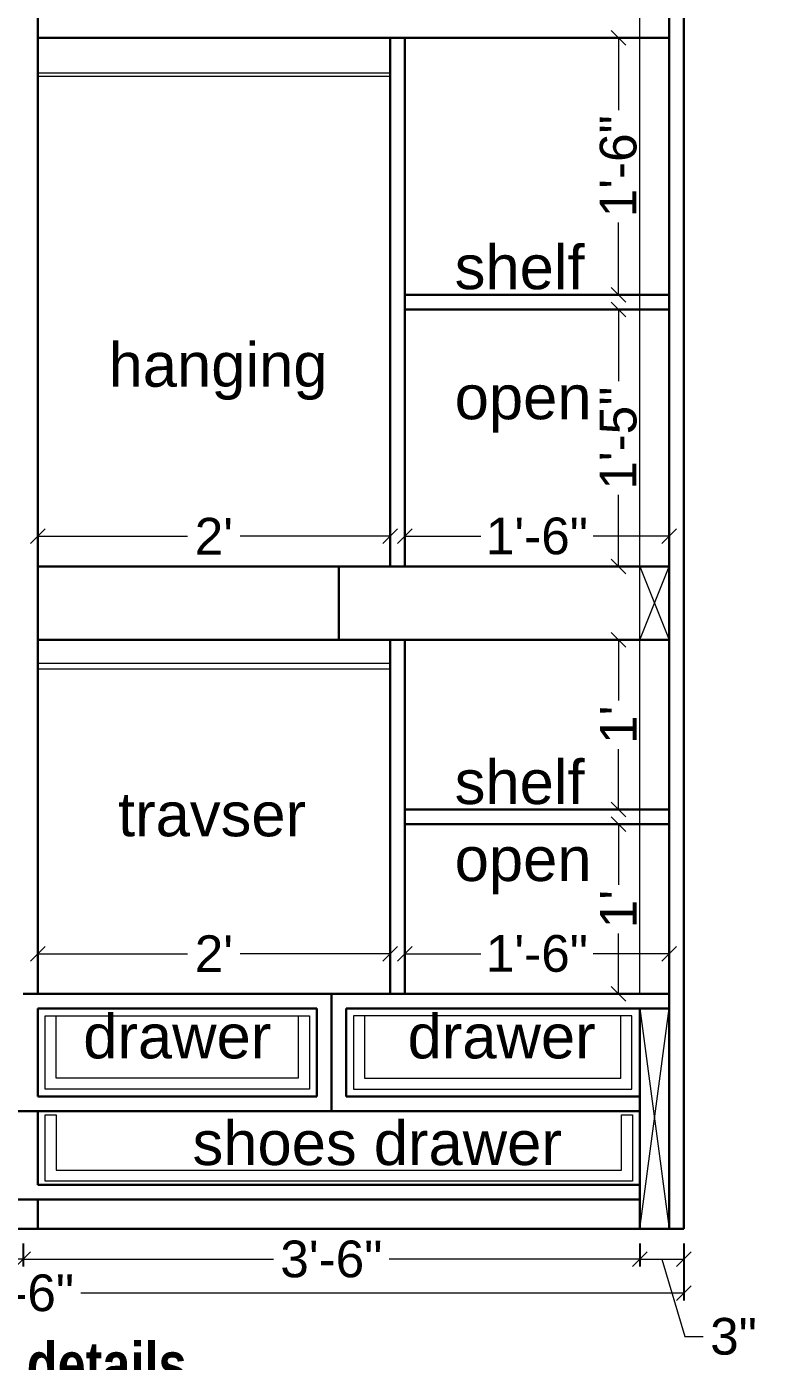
# Model space of a CAD drawing. Header units: millimetres. Extents: x 56222 to 3066687, y -650199 to -121287.
# Drawn here: x 132289.3 to 132339.2, y -184222.2 to -184131.3 of the extents above; entities that cross this region are included whole.
import ezdxf

# ---------------------------------------------------------------- set-up
doc = ezdxf.new("R2010")
doc.units = ezdxf.units.MM
doc.header["$MEASUREMENT"] = 0
doc.header["$PDMODE"] = 35
doc.layers.get('Defpoints').update_dxf_attribs({"color": 220})
for name, color, linetype, lineweight in [('dim05', 1, 'Continuous', 13), ('FURNITURE', 32, 'Continuous', 9), ('Labelling', 1, 'Continuous', 25), ('wall', 7, 'Continuous', 30)]:
    doc.layers.add(name, color=color, linetype=linetype, lineweight=lineweight)
doc.styles.add('Arial', font='arial.ttf')
doc.styles.get("Standard").update_dxf_attribs({"font": 'arial.ttf', "height": 6})
doc.styles.add('style4', font='ARIALN.TTF')
doc.dimstyles.new('ISO-25', dxfattribs={"dimtxt": 2.5, "dimasz": 1, "dimexe": 0.5, "dimexo": 1, "dimtad": 0, "dimdec": 1, "dimlunit": 4, "dimtxsty": 'Standard', "dimblk": 'OBLIQUE', "dimcen": 2.5, "dimclrd": 1, "dimclre": 1, "dimclrt": 5, "dimadec": 0, "dimazin": 0, "dimtfac": 1, "dimtdec": 1, "dimtmove": 0, "dimatfit": 3, "dimfxl": 1, "dimlwd": -1, "dimarcsym": 0})

# ---------------------------------------------------------------- blocks, each defined once
blk = doc.blocks.new('_Oblique')
at = {"layer": 'wall', "color": 0, "lineweight": -2}
blk.add_line((-0.5, -0.5), (0.5, 0.5), dxfattribs=at)
blk = doc.blocks.new('*D410')
at = {"layer": 'Defpoints', "color": 0, "lineweight": 30, "transparency": 16777216}
for p in [(132290.068, -184165.492), (132314.068, -184165.492), (132314.068, -184166.01)]:
    blk.add_point(p, dxfattribs=at)
at = {"layer": 'dim05', "color": 1, "linetype": 'Continuous', "transparency": 16777216}
for p, q in [((132290.068, -184166.01), (132300.271, -184166.01)), ((132314.068, -184166.01), (132303.864, -184166.01))]:
    blk.add_line(p, q, dxfattribs=at)
at = {"layer": 'dim05', "color": 1, "linetype": 'Continuous', "lineweight": -2, "transparency": 16777216}
for p, q in [((132290.068, -184166.492), (132290.068, -184166.51)), ((132314.068, -184166.492), (132314.068, -184166.51))]:
    blk.add_line(p, q, dxfattribs=at)
at = {"layer": 'dim05', "color": 1, "transparency": 16777216, "rotation": 180}
blk.add_blockref('_Oblique', (132290.068, -184166.01), dxfattribs=at)
at = {"layer": 'dim05', "color": 1, "transparency": 16777216}
blk.add_blockref('_Oblique', (132314.068, -184166.01), dxfattribs=at)
at = {"layer": 'dim05', "color": 5, "lineweight": 25, "transparency": 16777216, "insert": (132302.068, -184166.01), "char_height": 2.5, "attachment_point": 5, "style": 'Arial'}
blk.add_mtext("2'", dxfattribs=at)
blk = doc.blocks.new('*D411')
at = {"layer": 'Defpoints', "color": 0, "lineweight": 30, "transparency": 16777216}
for p in [(132315.068, -184163.177), (132333.068, -184163.177), (132333.068, -184166.01)]:
    blk.add_point(p, dxfattribs=at)
at = {"layer": 'dim05', "color": 1, "linetype": 'Continuous', "lineweight": -2, "transparency": 16777216}
for p, q in [((132315.068, -184164.177), (132315.068, -184166.51)), ((132333.068, -184164.177), (132333.068, -184166.51))]:
    blk.add_line(p, q, dxfattribs=at)
at = {"layer": 'dim05', "color": 1, "linetype": 'Continuous', "transparency": 16777216}
for p, q in [((132315.068, -184166.01), (132320.237, -184166.01)), ((132333.068, -184166.01), (132327.898, -184166.01))]:
    blk.add_line(p, q, dxfattribs=at)
at = {"layer": 'dim05', "color": 1, "transparency": 16777216, "rotation": 180}
blk.add_blockref('_Oblique', (132315.068, -184166.01), dxfattribs=at)
at = {"layer": 'dim05', "color": 1, "transparency": 16777216}
blk.add_blockref('_Oblique', (132333.068, -184166.01), dxfattribs=at)
at = {"layer": 'dim05', "color": 5, "lineweight": 25, "transparency": 16777216, "insert": (132324.068, -184166.01), "char_height": 2.5, "attachment_point": 5, "style": 'Arial'}
blk.add_mtext('1\'-6"', dxfattribs=at)
blk = doc.blocks.new('*D414')
at = {"layer": 'Defpoints', "color": 0, "lineweight": 30, "transparency": 16777216}
for p in [(132314.068, -184194.446), (132290.068, -184195.273), (132314.068, -184195.273)]:
    blk.add_point(p, dxfattribs=at)
at = {"layer": 'dim05', "color": 1, "linetype": 'Continuous', "lineweight": -2, "transparency": 16777216}
for p, q in [((132290.068, -184194.273), (132290.068, -184193.946)), ((132314.068, -184194.273), (132314.068, -184193.946))]:
    blk.add_line(p, q, dxfattribs=at)
at = {"layer": 'dim05', "color": 1, "linetype": 'Continuous', "transparency": 16777216}
for p, q in [((132290.068, -184194.446), (132300.271, -184194.446)), ((132314.068, -184194.446), (132303.864, -184194.446))]:
    blk.add_line(p, q, dxfattribs=at)
at = {"layer": 'dim05', "color": 1, "transparency": 16777216, "rotation": 180}
blk.add_blockref('_Oblique', (132290.068, -184194.446), dxfattribs=at)
at = {"layer": 'dim05', "color": 1, "transparency": 16777216}
blk.add_blockref('_Oblique', (132314.068, -184194.446), dxfattribs=at)
at = {"layer": 'dim05', "color": 5, "lineweight": 25, "transparency": 16777216, "insert": (132302.068, -184194.446), "char_height": 2.5, "attachment_point": 5, "style": 'Arial'}
blk.add_mtext("2'", dxfattribs=at)
blk = doc.blocks.new('*D415')
at = {"layer": 'Defpoints', "color": 0, "lineweight": 30, "transparency": 16777216}
for p in [(132315.068, -184193.368), (132333.068, -184193.964), (132333.068, -184194.446)]:
    blk.add_point(p, dxfattribs=at)
at = {"layer": 'dim05', "color": 1, "linetype": 'Continuous', "lineweight": -2, "transparency": 16777216}
for p, q in [((132315.068, -184194.368), (132315.068, -184194.946)), ((132333.068, -184194.964), (132333.068, -184194.946))]:
    blk.add_line(p, q, dxfattribs=at)
at = {"layer": 'dim05', "color": 1, "linetype": 'Continuous', "transparency": 16777216}
for p, q in [((132315.068, -184194.446), (132320.237, -184194.446)), ((132333.068, -184194.446), (132327.898, -184194.446))]:
    blk.add_line(p, q, dxfattribs=at)
at = {"layer": 'dim05', "color": 1, "transparency": 16777216, "rotation": 180}
blk.add_blockref('_Oblique', (132315.068, -184194.446), dxfattribs=at)
at = {"layer": 'dim05', "color": 1, "transparency": 16777216}
blk.add_blockref('_Oblique', (132333.068, -184194.446), dxfattribs=at)
at = {"layer": 'dim05', "color": 5, "lineweight": 25, "transparency": 16777216, "insert": (132324.068, -184194.446), "char_height": 2.5, "attachment_point": 5, "style": 'Arial'}
blk.add_mtext('1\'-6"', dxfattribs=at)
blk = doc.blocks.new('*D417')
at = {"layer": 'Defpoints', "color": 0, "lineweight": 30, "transparency": 16777216}
for p in [(132329.616, -184185.628), (132330.022, -184185.628), (132330.022, -184197.181)]:
    blk.add_point(p, dxfattribs=at)
at = {"layer": 'dim05', "color": 1, "linetype": 'Continuous', "lineweight": -2, "transparency": 16777216}
for p, q in [((132329.022, -184185.628), (132329.116, -184185.628)), ((132329.022, -184197.181), (132329.116, -184197.181))]:
    blk.add_line(p, q, dxfattribs=at)
at = {"layer": 'dim05', "color": 1, "linetype": 'Continuous', "transparency": 16777216}
for p, q in [((132329.616, -184185.628), (132329.616, -184189.747)), ((132329.616, -184197.181), (132329.616, -184193.062))]:
    blk.add_line(p, q, dxfattribs=at)
at = {"layer": 'dim05', "color": 1, "transparency": 16777216}
for p, rotation in [((132329.616, -184185.628), 90), ((132329.616, -184197.181), 270)]:
    blk.add_blockref('_Oblique', p, dxfattribs=dict(at, rotation=rotation))
at = {"layer": 'dim05', "color": 5, "lineweight": 25, "transparency": 16777216, "insert": (132329.616, -184191.405), "char_height": 2.5, "attachment_point": 5, "rotation": 90, "style": 'Arial'}
blk.add_mtext("1'", dxfattribs=at)
blk = doc.blocks.new('*D418')
at = {"layer": 'Defpoints', "color": 0, "lineweight": 30, "transparency": 16777216}
for p in [(132328.94, -184173.075), (132329.616, -184173.075), (132329.256, -184184.628)]:
    blk.add_point(p, dxfattribs=at)
at = {"layer": 'dim05', "color": 1, "linetype": 'Continuous', "transparency": 16777216}
for p, q in [((132329.616, -184173.075), (132329.616, -184177.194)), ((132329.616, -184184.628), (132329.616, -184180.509))]:
    blk.add_line(p, q, dxfattribs=at)
at = {"layer": 'dim05', "color": 1, "linetype": 'Continuous', "lineweight": -2, "transparency": 16777216}
for p, q in [((132329.94, -184173.075), (132330.116, -184173.075)), ((132330.256, -184184.628), (132330.116, -184184.628))]:
    blk.add_line(p, q, dxfattribs=at)
at = {"layer": 'dim05', "color": 1, "transparency": 16777216}
for p, rotation in [((132329.616, -184173.075), 90), ((132329.616, -184184.628), 270)]:
    blk.add_blockref('_Oblique', p, dxfattribs=dict(at, rotation=rotation))
at = {"layer": 'dim05', "color": 5, "lineweight": 25, "transparency": 16777216, "insert": (132329.616, -184178.851), "char_height": 2.5, "attachment_point": 5, "rotation": 90, "style": 'Arial'}
blk.add_mtext("1'", dxfattribs=at)
blk = doc.blocks.new('*D419')
at = {"layer": 'Defpoints', "color": 0, "lineweight": 30, "transparency": 16777216}
for p in [(132329.616, -184150.566), (132329.616, -184150.566), (132329.616, -184168.075)]:
    blk.add_point(p, dxfattribs=at)
at = {"layer": 'dim05', "color": 1, "linetype": 'Continuous', "transparency": 16777216}
for p, q in [((132329.616, -184150.566), (132329.616, -184155.443)), ((132329.616, -184168.075), (132329.616, -184163.197))]:
    blk.add_line(p, q, dxfattribs=at)
at = {"layer": 'dim05', "color": 1, "linetype": 'Continuous', "lineweight": -2, "transparency": 16777216}
for p, q in [((132330.616, -184150.566), (132330.116, -184150.566)), ((132330.616, -184168.075), (132330.116, -184168.075))]:
    blk.add_line(p, q, dxfattribs=at)
at = {"layer": 'dim05', "color": 1, "transparency": 16777216}
for p, rotation in [((132329.616, -184150.566), 90), ((132329.616, -184168.075), 270)]:
    blk.add_blockref('_Oblique', p, dxfattribs=dict(at, rotation=rotation))
at = {"layer": 'dim05', "color": 5, "lineweight": 25, "transparency": 16777216, "insert": (132329.616, -184159.32), "char_height": 2.5, "attachment_point": 5, "rotation": 90, "style": 'Arial'}
blk.add_mtext("1'-5''", dxfattribs=at)
blk = doc.blocks.new('*D420')
at = {"layer": 'Defpoints', "color": 0, "lineweight": 30, "transparency": 16777216}
for p in [(132329.616, -184132.056), (132330.082, -184132.056), (132329.616, -184149.566)]:
    blk.add_point(p, dxfattribs=at)
at = {"layer": 'dim05', "color": 1, "linetype": 'Continuous', "lineweight": -2, "transparency": 16777216}
for p, q in [((132329.082, -184132.056), (132329.116, -184132.056)), ((132330.616, -184149.566), (132330.116, -184149.566))]:
    blk.add_line(p, q, dxfattribs=at)
at = {"layer": 'dim05', "color": 1, "linetype": 'Continuous', "transparency": 16777216}
for p, q in [((132329.616, -184132.056), (132329.616, -184136.981)), ((132329.616, -184149.566), (132329.616, -184144.641))]:
    blk.add_line(p, q, dxfattribs=at)
at = {"layer": 'dim05', "color": 1, "transparency": 16777216}
for p, rotation in [((132329.616, -184132.056), 90), ((132329.616, -184149.566), 270)]:
    blk.add_blockref('_Oblique', p, dxfattribs=dict(at, rotation=rotation))
at = {"layer": 'dim05', "color": 5, "lineweight": 25, "transparency": 16777216, "insert": (132329.616, -184140.811), "char_height": 2.5, "attachment_point": 5, "rotation": 90, "style": 'Arial'}
blk.add_mtext('1\'-6"', dxfattribs=at)
blk = doc.blocks.new('*D482')
at = {"layer": 'Defpoints', "color": 0, "lineweight": 30, "transparency": 16777216}
for p in [(132247.068, -184213.181), (132289.068, -184213.181), (132289.068, -184215.254)]:
    blk.add_point(p, dxfattribs=at)
at = {"layer": 'dim05', "color": 1, "linetype": 'Continuous', "lineweight": -2, "transparency": 16777216}
for p, q in [((132247.068, -184214.181), (132247.068, -184215.754)), ((132289.068, -184214.181), (132289.068, -184215.754))]:
    blk.add_line(p, q, dxfattribs=at)
at = {"layer": 'dim05', "color": 1, "linetype": 'Continuous', "transparency": 16777216}
for p, q in [((132247.068, -184215.254), (132264.121, -184215.254)), ((132289.068, -184215.254), (132272.015, -184215.254))]:
    blk.add_line(p, q, dxfattribs=at)
at = {"layer": 'dim05', "color": 1, "transparency": 16777216, "rotation": 180}
blk.add_blockref('_Oblique', (132247.068, -184215.254), dxfattribs=at)
at = {"layer": 'dim05', "color": 1, "transparency": 16777216}
blk.add_blockref('_Oblique', (132289.068, -184215.254), dxfattribs=at)
at = {"layer": 'dim05', "color": 5, "lineweight": 25, "transparency": 16777216, "insert": (132268.068, -184215.254), "char_height": 2.5, "attachment_point": 5, "style": 'Arial'}
blk.add_mtext('3\'-6"', dxfattribs=at)
blk = doc.blocks.new('*D483')
at = {"layer": 'Defpoints', "color": 0, "lineweight": 30, "transparency": 16777216}
for p in [(132289.068, -184213.181), (132331.068, -184213.181), (132331.068, -184215.254)]:
    blk.add_point(p, dxfattribs=at)
at = {"layer": 'dim05', "color": 1, "linetype": 'Continuous', "lineweight": -2, "transparency": 16777216}
for p, q in [((132289.068, -184214.181), (132289.068, -184215.754)), ((132331.068, -184214.181), (132331.068, -184215.754))]:
    blk.add_line(p, q, dxfattribs=at)
at = {"layer": 'dim05', "color": 1, "linetype": 'Continuous', "transparency": 16777216}
for p, q in [((132289.068, -184215.254), (132306.121, -184215.254)), ((132331.068, -184215.254), (132314.015, -184215.254))]:
    blk.add_line(p, q, dxfattribs=at)
at = {"layer": 'dim05', "color": 1, "transparency": 16777216, "rotation": 180}
blk.add_blockref('_Oblique', (132289.068, -184215.254), dxfattribs=at)
at = {"layer": 'dim05', "color": 1, "transparency": 16777216}
blk.add_blockref('_Oblique', (132331.068, -184215.254), dxfattribs=at)
at = {"layer": 'dim05', "color": 5, "lineweight": 25, "transparency": 16777216, "insert": (132310.068, -184215.254), "char_height": 2.5, "attachment_point": 5, "style": 'Arial'}
blk.add_mtext('3\'-6"', dxfattribs=at)
blk = doc.blocks.new('*D484')
at = {"layer": 'Defpoints', "color": 0, "lineweight": 30, "transparency": 16777216}
for p in [(132331.068, -184213.181), (132334.068, -184213.181), (132334.068, -184215.254)]:
    blk.add_point(p, dxfattribs=at)
at = {"layer": 'dim05', "color": 1, "linetype": 'Continuous', "lineweight": -2, "transparency": 16777216}
for p, q in [((132331.068, -184214.181), (132331.068, -184215.754)), ((132334.068, -184214.181), (132334.068, -184215.754))]:
    blk.add_line(p, q, dxfattribs=at)
at = {"layer": 'dim05', "color": 1, "linetype": 'Continuous', "transparency": 16777216}
for p, q in [((132331.068, -184215.254), (132334.068, -184215.254)), ((132332.568, -184215.254), (132334.148, -184220.523)), ((132334.148, -184220.523), (132335.398, -184220.523))]:
    blk.add_line(p, q, dxfattribs=at)
at = {"layer": 'dim05', "color": 1, "transparency": 16777216, "rotation": 180}
blk.add_blockref('_Oblique', (132331.068, -184215.254), dxfattribs=at)
at = {"layer": 'dim05', "color": 1, "transparency": 16777216}
blk.add_blockref('_Oblique', (132334.068, -184215.254), dxfattribs=at)
at = {"layer": 'dim05', "color": 5, "lineweight": 25, "transparency": 16777216, "insert": (132337.459, -184220.523), "char_height": 2.5, "attachment_point": 5, "style": 'Arial'}
blk.add_mtext('3"', dxfattribs=at)
blk = doc.blocks.new('*D485')
at = {"layer": 'Defpoints', "color": 0, "lineweight": 30, "transparency": 16777216}
for p in [(132244.068, -184213.181), (132334.068, -184213.181), (132244.068, -184217.561)]:
    blk.add_point(p, dxfattribs=at)
at = {"layer": 'dim05', "color": 1, "linetype": 'Continuous', "lineweight": -2, "transparency": 16777216}
for p, q in [((132244.068, -184214.181), (132244.068, -184218.061)), ((132334.068, -184214.181), (132334.068, -184218.061))]:
    blk.add_line(p, q, dxfattribs=at)
at = {"layer": 'dim05', "color": 1, "linetype": 'Continuous', "transparency": 16777216}
for p, q in [((132244.068, -184217.561), (132285.13, -184217.561)), ((132334.068, -184217.561), (132293.005, -184217.561))]:
    blk.add_line(p, q, dxfattribs=at)
at = {"layer": 'dim05', "color": 1, "transparency": 16777216, "rotation": 180}
blk.add_blockref('_Oblique', (132244.068, -184217.561), dxfattribs=at)
at = {"layer": 'dim05', "color": 1, "transparency": 16777216}
blk.add_blockref('_Oblique', (132334.068, -184217.561), dxfattribs=at)
at = {"layer": 'dim05', "color": 5, "lineweight": 25, "transparency": 16777216, "insert": (132289.068, -184217.561), "char_height": 2.5, "attachment_point": 5, "style": 'Arial'}
blk.add_mtext('7\'-6"', dxfattribs=at)

msp = doc.modelspace()

# ---------------------------------------------------------------- linework, layer by layer
at = {"layer": 'FURNITURE', "lineweight": 30}
for p, q in [((132334.068, -184213.181, 0.015), (132334.068, -184095.181, 0.015)), ((132290.068, -184197.181, 0.015), (132290.068, -184096.181, 0.015)), ((132333.068, -184213.181, 0.015), (132333.068, -184096.181, 0.015)), ((132290.068, -184132.056, 0.015), (132333.068, -184132.056, 0.015)), ((132314.068, -184168.075, 0.015), (132314.068, -184132.056, 0.015)), ((132315.068, -184168.075, 0.015), (132315.068, -184132.056, 0.015)), ((132315.068, -184149.566, 0.015), (132333.068, -184149.566, 0.015)), ((132315.068, -184150.566, 0.015), (132333.068, -184150.566, 0.015)), ((132333.068, -184168.075, 0.015), (132290.068, -184168.075, 0.015)), ((132310.568, -184168.075, 0.015), (132310.568, -184173.075, 0.015)), ((132333.068, -184173.075, 0.015), (132290.068, -184173.075, 0.015)), ((132314.068, -184197.181, 0.015), (132314.068, -184173.075, 0.015)), ((132315.068, -184197.181, 0.015), (132315.068, -184173.075, 0.015)), ((132315.068, -184184.628, 0.015), (132333.068, -184184.628, 0.015)), ((132315.068, -184185.628, 0.015), (132333.068, -184185.628, 0.015)), ((132289.068, -184197.181, 0.015), (132333.068, -184197.181, 0.015)), ((132310.068, -184197.181, 0.015), (132310.068, -184205.181, 0.015)), ((132309.068, -184198.181, 0.015), (132290.068, -184198.181, 0.015)), ((132290.068, -184204.181, 0.015), (132290.068, -184198.181, 0.015)), ((132309.068, -184198.181, 0.015), (132309.068, -184204.181, 0.015)), ((132333.068, -184198.181, 0.015), (132311.068, -184198.181, 0.015)), ((132311.068, -184198.181, 0.015), (132311.068, -184204.181, 0.015)), ((132331.068, -184213.181, 0.015), (132331.068, -184198.181, 0.015)), ((132290.068, -184204.181, 0.015), (132309.068, -184204.181, 0.015)), ((132311.068, -184204.181, 0.015), (132331.068, -184204.181, 0.015)), ((132247.068, -184205.181, 0.015), (132331.068, -184205.181, 0.015)), ((132290.068, -184210.181, 0.015), (132290.068, -184205.181, 0.015)), ((132290.068, -184210.181, 0.015), (132331.068, -184210.181, 0.015)), ((132247.068, -184211.181, 0.015), (132331.068, -184211.181, 0.015)), ((132290.068, -184213.181, 0.015), (132290.068, -184211.181, 0.015)), ((132244.068, -184213.181, 0.015), (132334.068, -184213.181, 0.015))]:
    msp.add_line(p, q, dxfattribs=at)
at = {"layer": 'FURNITURE', "lineweight": 9}
for p, q in [((132331.068, -184197.181, 0.015), (132331.068, -184096.181, 0.015)), ((132331.068, -184168.075, 0.015), (132333.068, -184173.075, 0.015)), ((132331.068, -184173.075, 0.015), (132333.068, -184168.075, 0.015)), ((132331.068, -184198.181, 0.015), (132333.068, -184213.181, 0.015)), ((132331.068, -184213.181, 0.015), (132333.068, -184198.181, 0.015))]:
    msp.add_line(p, q, dxfattribs=at)
at = {"layer": 'FURNITURE', "lineweight": 9, "elevation": 0.015}
for points in [[(132290.068, -184134.444), (132314.068, -184134.444), (132314.068, -184134.705), (132290.068, -184134.705)], [(132290.068, -184174.653), (132314.068, -184174.653), (132314.068, -184175.067), (132290.068, -184175.067)]]:
    msp.add_lwpolyline(points, close=True, dxfattribs=at)
at = {"layer": 'FURNITURE', "lineweight": 5, "elevation": 0.015}
for points in [[(132290.568, -184198.681), (132308.568, -184198.681), (132308.568, -184203.681), (132290.568, -184203.681)], [(132330.541, -184198.681), (132311.568, -184198.681), (132311.568, -184203.681), (132330.541, -184203.681)], [(132330.568, -184205.431), (132330.568, -184209.931), (132290.568, -184209.931), (132290.568, -184205.431), (132291.318, -184205.431), (132291.318, -184209.181), (132329.818, -184209.181), (132329.818, -184205.431)]]:
    msp.add_lwpolyline(points, close=True, dxfattribs=at)
for points in [[(132307.818, -184198.681), (132307.818, -184202.931), (132291.318, -184202.931), (132291.318, -184198.681)], [(132312.318, -184198.681), (132312.318, -184202.931), (132329.791, -184202.931), (132329.791, -184198.681)]]:
    msp.add_lwpolyline(points, dxfattribs=at)

# ---------------------------------------------------------------- texts
at = {"layer": 'Labelling', "ltscale": 10, "char_height": 3, "width": 47.9166, "attachment_point": 7}
for s, insert in [('\\A1;{\\fArial Greek|b0|i0|c0|p34;shelf}', (132318.467, -184149.228)), ('\\A1;{\\fArial Greek|b0|i0|c0|p34;hanging}', (132294.894, -184156.736)), ('\\A1;{\\fArial Greek|b0|i0|c0|p34;open}', (132318.467, -184158.948)), ('\\A1;{\\fArial Greek|b0|i0|c0|p34;shelf}', (132318.467, -184184.297)), ('\\A1;{\\fArial Greek|b0|i0|c0|p34;travser}', (132295.539, -184186.492)), ('\\A1;{\\fArial Greek|b0|i0|c0|p34;open}', (132318.467, -184190.402)), ('\\A1;{\\fArial Greek|b0|i0|c0|p34;drawer}', (132293.168, -184201.62)), ('\\A1;{\\fArial Greek|b0|i0|c0|p34;drawer}', (132315.259, -184201.62)), ('\\A1;{\\fArial Greek|b0|i0|c0|p34;shoes drawer}', (132300.611, -184208.884))]:
    msp.add_mtext(s, dxfattribs=dict(at, insert=insert))
at = {"layer": 'Labelling', "color": 251, "true_color": 0x636466, "insert": (132288.079, -184222.428, 0.015), "char_height": 3, "attachment_point": 5, "style": 'style4'}
msp.add_mtext_dynamic_manual_height_columns('{\\fArial Narrow|b1|i0|c0|p34;\\Linternal details}', width=79.10806, gutter_width=1, heights=[0], dxfattribs=at)

# ---------------------------------------------------------------- dimensions: what is measured, and where the dimension line sits
at = {"layer": 'dim05', "color": 27, "lineweight": 25, "true_color": 0x7d5120}
for base, p1, p2, picture, middle in [((132329.616, -184132.056, 0.015), (132329.616, -184149.566, 0.015), (132330.082, -184132.056, 0.015), '*D420', (132329.616, -184140.811, 0.015)), ((132329.616, -184173.075, 0.015), (132329.256, -184184.628, 0.015), (132328.94, -184173.075, 0.015), '*D418', (132329.616, -184178.851, 0.015)), ((132329.616, -184185.628, 0.015), (132330.022, -184197.181, 0.015), (132330.022, -184185.628, 0.015), '*D417', (132329.616, -184191.405, 0.015))]:
    dim = msp.add_linear_dim(base=base, p1=p1, p2=p2, angle=90, dimstyle='ISO-25', override={"dimdec": 0, "dimtxsty": 'Arial'}, dxfattribs=at)
    dim.commit()
    dim.dimension.update_dxf_attribs({"geometry": picture, "text_midpoint": middle})
dim = msp.add_linear_dim(base=(132329.616, -184150.566, 0.015), p1=(132329.616, -184168.075, 0.015), p2=(132329.616, -184150.566, 0.015), angle=90, text="1'-5''", dimstyle='ISO-25', override={"dimdec": 0, "dimtxsty": 'Arial'}, dxfattribs=at)
dim.commit()
dim.dimension.update_dxf_attribs({"geometry": '*D419', "text_midpoint": (132329.616, -184159.32, 0.015)})
for base, p1, p2, override, picture, middle in [((132333.068, -184166.01, 0.015), (132315.068, -184163.177, 0.015), (132333.068, -184163.177, 0.015), {"dimtxsty": 'Arial'}, '*D411', (132324.068, -184166.01, 0.015)), ((132314.068, -184166.01, 0.015), (132290.068, -184165.492, 0.015), (132314.068, -184165.492, 0.015), {"dimtxsty": 'Arial'}, '*D410', (132302.068, -184166.01, 0.015)), ((132314.068, -184194.446, 0.015), (132290.068, -184195.273, 0.015), (132314.068, -184195.273, 0.015), {"dimtxsty": 'Arial'}, '*D414', (132302.068, -184194.446, 0.015)), ((132333.068, -184194.446, 0.015), (132315.068, -184193.368, 0.015), (132333.068, -184193.964, 0.015), {"dimtxsty": 'Arial'}, '*D415', (132324.068, -184194.446, 0.015)), ((132244.068, -184217.561, 0.015), (132334.068, -184213.181, 0.015), (132244.068, -184213.181, 0.015), {"dimtxsty": 'Arial', "dimtmove": 1}, '*D485', (132289.068, -184217.561, 0.015)), ((132289.068, -184215.254, 0.015), (132247.068, -184213.181, 0.015), (132289.068, -184213.181, 0.015), {"dimtxsty": 'Arial', "dimtmove": 1}, '*D482', (132268.068, -184215.254, 0.015)), ((132331.068, -184215.254, 0.015), (132289.068, -184213.181, 0.015), (132331.068, -184213.181, 0.015), {"dimtxsty": 'Arial', "dimtmove": 1}, '*D483', (132310.068, -184215.254, 0.015)), ((132334.068, -184215.254, 0.015), (132331.068, -184213.181, 0.015), (132334.068, -184213.181, 0.015), {"dimtxsty": 'Arial', "dimtmove": 1}, '*D484', (132336.023, -184220.523, 0.015))]:
    dim = msp.add_linear_dim(base=base, p1=p1, p2=p2, dimstyle='ISO-25', override=override, dxfattribs=at)
    dim.commit()
    dim.dimension.update_dxf_attribs({"geometry": picture, "text_midpoint": middle})

doc.saveas('drawing.dxf')
